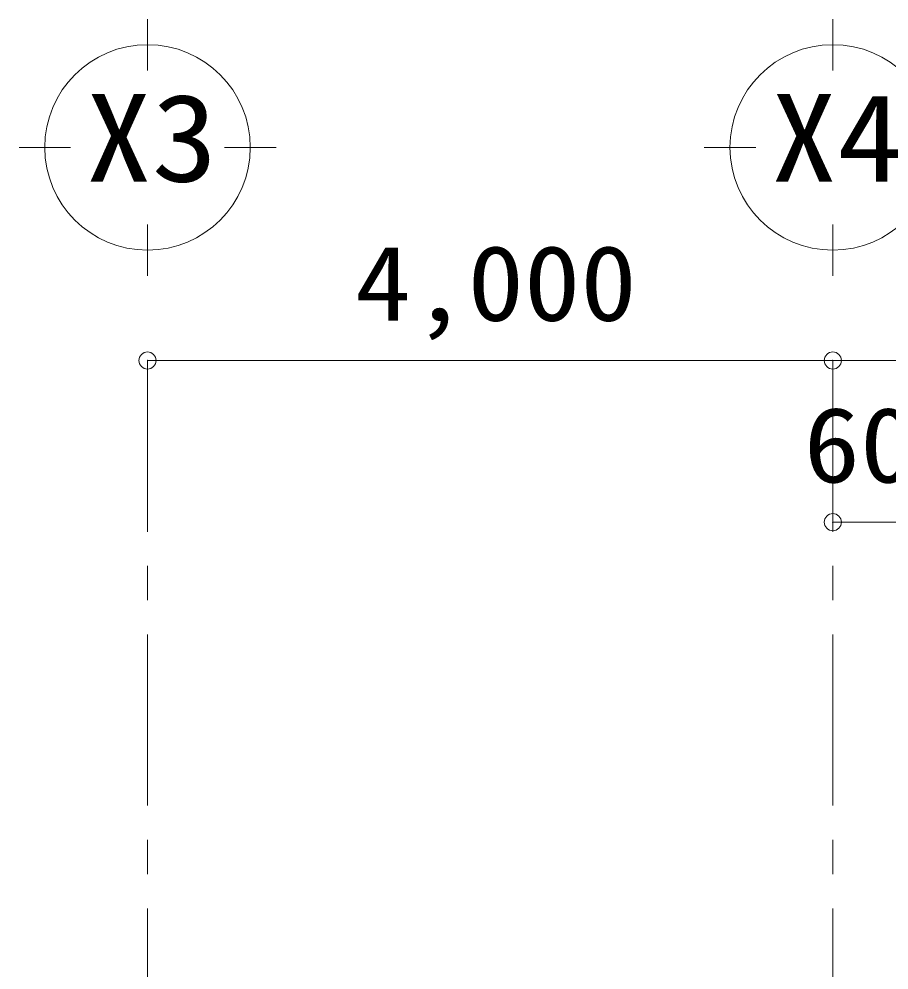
# Model space of a CAD drawing. Units: millimetres at full size, sheet at 1:200; details may follow other scales. Extents: x -55340 to 55340, y -38040 to 38040.
# Drawn here: x -36724 to -31646, y -4483 to 1071 of the extents above; entities that cross this region are included whole.
import ezdxf
from ezdxf.enums import TextEntityAlignment as Align

# ---------------------------------------------------------------- set-up
doc = ezdxf.new("R2010")
doc.units = ezdxf.units.MM
doc.header["$LTSCALE"] = 200
doc.header["$PDMODE"] = 32
doc.header["$PDSIZE"] = 100
doc.linetypes.add('CHAIN1', pattern=[8, 5, -1, 1, -1])
doc.layers.add('0-1_通り芯', color=3, linetype='Continuous', lineweight=18)
doc.layers.add('0-A_寸法', color=6, linetype='Continuous', lineweight=9)
doc.styles.add('ＭＳ ゴシック', font='')
doc.styles.get('ＭＳ ゴシック').set_extended_font_data('MS Gothic')

msp = doc.modelspace()

# ---------------------------------------------------------------- linework, layer by layer
at = {"layer": '0-1_通り芯'}
for p, q in [((-35973.6, 1070.9), (-35973.6, 770.9)), ((-31973.6, 1070.9), (-31973.6, 770.9)), ((-36423.6, 320.9), (-36723.6, 320.9)), ((-35223.6, 320.9), (-35523.6, 320.9)), ((-32423.6, 320.9), (-32723.6, 320.9)), ((-35973.6, -429.1), (-35973.6, -129.1)), ((-31973.6, -429.1), (-31973.6, -129.1))]:
    msp.add_line(p, q, dxfattribs=at)
at = {"layer": '0-1_通り芯', "color": 4, "linetype": 'CHAIN1', "lineweight": 9}
for p, q in [((-35973.6, -923.4), (-35973.6, -27128.1)), ((-31973.6, -923.4), (-31973.6, -27128.1))]:
    msp.add_line(p, q, dxfattribs=at)
at = {"layer": '0-1_通り芯'}
for centre in [(-35973.6, 320.9), (-31973.6, 320.9)]:
    msp.add_circle(centre, 600, dxfattribs=at)
at = {"layer": '0-A_寸法', "color": 4}
for p, q in [((-35973.6, -923.4), (-31973.6, -923.4)), ((-31973.6, -923.4), (-27973.6, -923.4)), ((-31973.6, -1868), (-31373.6, -1868))]:
    msp.add_line(p, q, dxfattribs=at)
at = {"layer": '0-A_寸法'}
for p in [(-35973.6, -923.4), (-31973.6, -923.4), (-31973.6, -1868)]:
    msp.add_point(p, dxfattribs=at)

# ---------------------------------------------------------------- texts
at = {"layer": '0-1_通り芯', "color": 2, "style": 'ＭＳ ゴシック', "width": 1.1}
for s, p in [('X3', (-36333.3, -33.3)), ('X4', (-32333.3, -33.3))]:
    msp.add_text(s, height=513.2, dxfattribs=at).set_placement(p, align=Align.BOTTOM_LEFT)
at = {"layer": '0-A_寸法', "color": 2, "style": 'ＭＳ ゴシック', "width": 1.1}
for s, p in [('4,000', (-34763.6, -823.4)), ('600', (-32143.6, -1768))]:
    msp.add_text(s, height=439.9, dxfattribs=at).set_placement(p, align=Align.BOTTOM_LEFT)

doc.saveas('drawing.dxf')
